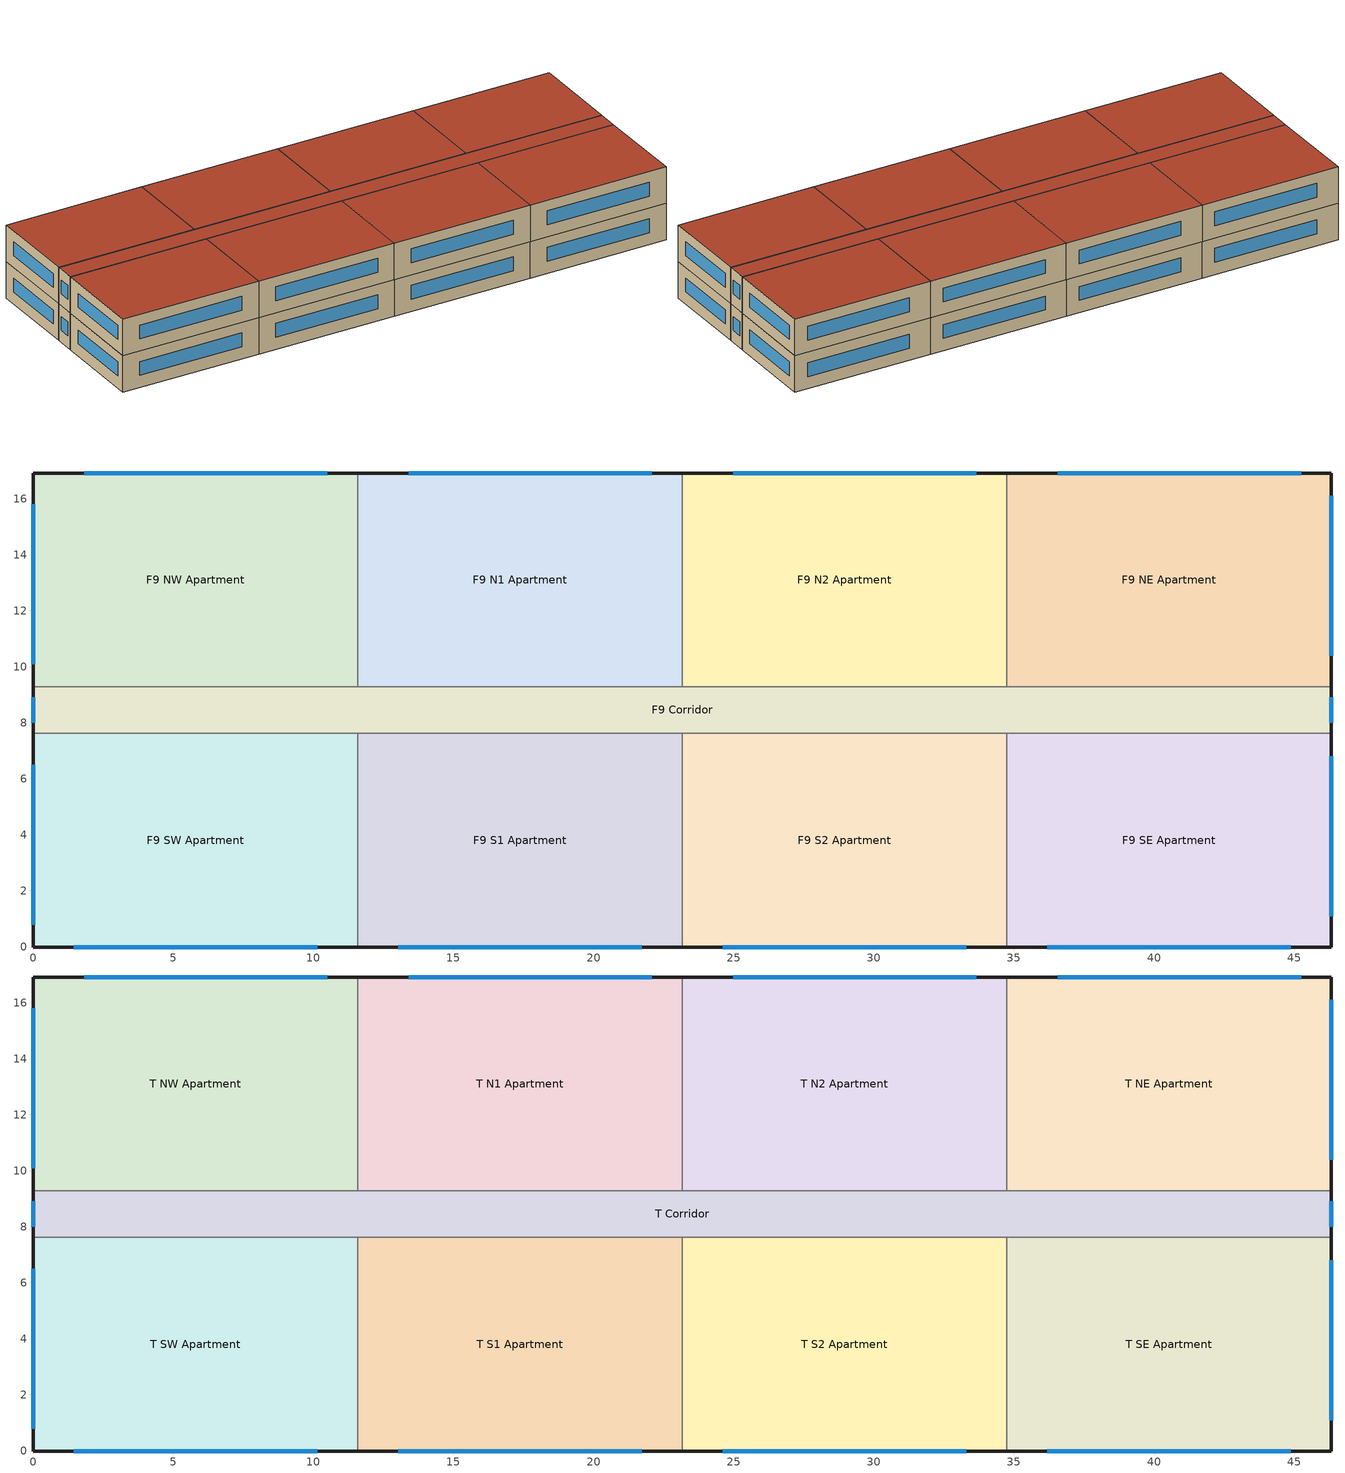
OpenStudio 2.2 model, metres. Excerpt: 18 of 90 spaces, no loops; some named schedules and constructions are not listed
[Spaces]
F9 SE Apartment
 floor to F8 SE Apartment: 46.33,7.62 46.33,0 34.75,0 34.75,7.62 z24.38
 wall outside: 34.75,0 46.33,0 46.33,7.62 z24.38:27.43
 wall to F9 S2 Apartment: 34.75,7.62 34.75,0 z24.38:27.43
 wall to F9 Corridor: 46.33,7.62 34.75,7.62 z24.38:27.43
 window: 36.19,0 44.88,0 / 46.33,1.1 46.33,6.81 z25.4:26.56
F9 N2 Apartment
 floor to F8 N2 Apartment: 34.75,16.92 34.75,9.3 23.16,9.3 23.16,16.92 z24.38
 wall outside: 34.75,16.92 23.16,16.92 z24.38:27.43
 wall to F9 NE Apartment: 34.75,9.3 34.75,16.92 z24.38:27.43
 wall to F9 Corridor: 23.16,9.3 34.75,9.3 z24.38:27.43
 wall to F9 N1 Apartment: 23.16,16.92 23.16,9.3 z24.38:27.43
 window: 33.66,16.92 24.98,16.92 z25.4:26.56
F9 SW Apartment
 floor to F8 SW Apartment: 11.58,7.62 11.58,0 0,0 0,7.62 z24.38
 wall outside: 0,7.62 0,0 11.58,0 z24.38:27.43
 wall to F9 Corridor: 11.58,7.62 0,7.62 z24.38:27.43
 wall to F9 S1 Apartment: 11.58,0 11.58,7.62 z24.38:27.43
 window: 1.45,0 10.13,0 / 0,6.5 0,0.79 z25.4:26.56
F9 Corridor
 floor to F8 Corridor: 46.33,9.3 46.33,7.62 0,7.62 0,9.3 z24.38
 wall outside: 0,9.3 0,7.62 / 46.33,7.62 46.33,9.3 z24.38:27.43
 wall to F9 NE Apartment: 46.33,9.3 34.75,9.3 z24.38:27.43
 wall to F9 NW Apartment: 11.58,9.3 0,9.3 z24.38:27.43
 wall to F9 S1 Apartment: 11.58,7.62 23.16,7.62 z24.38:27.43
 wall to F9 N1 Apartment: 23.16,9.3 11.58,9.3 z24.38:27.43
 wall to F9 S2 Apartment: 23.16,7.62 34.75,7.62 z24.38:27.43
 window: 0,8.91 0,8 / 46.33,8 46.33,8.91 z25.4:26.56
F9 NE Apartment
 floor to F8 NE Apartment: 46.33,16.92 46.33,9.3 34.75,9.3 34.75,16.92 z24.38
 wall outside: 46.33,9.3 46.33,16.92 34.75,16.92 z24.38:27.43
 window: 46.33,10.4 46.33,16.11 / 45.25,16.92 36.56,16.92 z25.4:26.56
F9 S1 Apartment
 floor to F8 S1 Apartment: 23.16,7.62 23.16,0 11.58,0 11.58,7.62 z24.38
 wall outside: 11.58,0 23.16,0 z24.38:27.43
 wall to F9 S2 Apartment: 23.16,0 23.16,7.62 z24.38:27.43
 window: 13.03,0 21.72,0 z25.4:26.56
F9 S2 Apartment
 floor to F8 S2 Apartment: 34.75,7.62 34.75,0 23.16,0 23.16,7.62 z24.38
 wall outside: 23.16,0 34.75,0 z24.38:27.43
 window: 24.61,0 33.3,0 z25.4:26.56
F9 NW Apartment
 floor to F8 NW Apartment: 11.58,16.92 11.58,9.3 0,9.3 0,16.92 z24.38
 wall outside: 11.58,16.92 0,16.92 0,9.3 z24.38:27.43
 wall to F9 N1 Apartment: 11.58,9.3 11.58,16.92 z24.38:27.43
 window: 0,15.8 0,10.08 / 10.5,16.92 1.81,16.92 z25.4:26.56
F9 N1 Apartment
 floor to F8 N1 Apartment: 23.16,16.92 23.16,9.3 11.58,9.3 11.58,16.92 z24.38
 wall outside: 23.16,16.92 11.58,16.92 z24.38:27.43
 window: 22.08,16.92 13.4,16.92 z25.4:26.56
T N1 Apartment
 floor to F9 N1 Apartment: 23.16,16.92 23.16,9.3 11.58,9.3 11.58,16.92 z27.43
 wall outside: 23.16,16.92 11.58,16.92 z27.43:30.48
 wall to T NW Apartment: 11.58,16.92 11.58,9.3 z27.43:30.48
 wall to T Corridor: 11.58,9.3 23.16,9.3 z27.43:30.48
 wall to T N2 Apartment: 23.16,9.3 23.16,16.92 z27.43:30.48
 window: 22.08,16.92 13.4,16.92 z28.45:29.6
 roof outside: 23.16,9.3 23.16,16.92 11.58,16.92 11.58,9.3 z30.48
T N2 Apartment
 floor to F9 N2 Apartment: 34.75,16.92 34.75,9.3 23.16,9.3 23.16,16.92 z27.43
 wall outside: 34.75,16.92 23.16,16.92 z27.43:30.48
 wall to T NE Apartment: 34.75,9.3 34.75,16.92 z27.43:30.48
 wall to T Corridor: 23.16,9.3 34.75,9.3 z27.43:30.48
 window: 33.66,16.92 24.98,16.92 z28.45:29.6
 roof outside: 34.75,9.3 34.75,16.92 23.16,16.92 23.16,9.3 z30.48
T S2 Apartment
 floor to F9 S2 Apartment: 34.75,7.62 34.75,0 23.16,0 23.16,7.62 z27.43
 wall outside: 23.16,0 34.75,0 z27.43:30.48
 wall to T Corridor: 34.75,7.62 23.16,7.62 z27.43:30.48
 wall to T S1 Apartment: 23.16,7.62 23.16,0 z27.43:30.48
 wall to T SE Apartment: 34.75,0 34.75,7.62 z27.43:30.48
 window: 24.61,0 33.3,0 z28.45:29.6
 roof outside: 34.75,0 34.75,7.62 23.16,7.62 23.16,0 z30.48
T SW Apartment
 floor to F9 SW Apartment: 11.58,7.62 11.58,0 0,0 0,7.62 z27.43
 wall outside: 0,7.62 0,0 11.58,0 z27.43:30.48
 wall to T Corridor: 11.58,7.62 0,7.62 z27.43:30.48
 wall to T S1 Apartment: 11.58,0 11.58,7.62 z27.43:30.48
 window: 1.45,0 10.13,0 / 0,6.5 0,0.79 z28.45:29.6
 roof outside: 11.58,0 11.58,7.62 0,7.62 0,0 z30.48
T SE Apartment
 floor to F9 SE Apartment: 46.33,7.62 46.33,0 34.75,0 34.75,7.62 z27.43
 wall outside: 34.75,0 46.33,0 46.33,7.62 z27.43:30.48
 wall to T Corridor: 46.33,7.62 34.75,7.62 z27.43:30.48
 window: 36.19,0 44.88,0 / 46.33,1.1 46.33,6.81 z28.45:29.6
 roof outside: 46.33,0 46.33,7.62 34.75,7.62 34.75,0 z30.48
T S1 Apartment
 floor to F9 S1 Apartment: 23.16,7.62 23.16,0 11.58,0 11.58,7.62 z27.43
 wall outside: 11.58,0 23.16,0 z27.43:30.48
 wall to T Corridor: 23.16,7.62 11.58,7.62 z27.43:30.48
 window: 13.03,0 21.72,0 z28.45:29.6
 roof outside: 23.16,0 23.16,7.62 11.58,7.62 11.58,0 z30.48
T Corridor
 floor to F9 Corridor: 46.33,9.3 46.33,7.62 0,7.62 0,9.3 z27.43
 wall outside: 0,9.3 0,7.62 / 46.33,7.62 46.33,9.3 z27.43:30.48
 wall to T NE Apartment: 46.33,9.3 34.75,9.3 z27.43:30.48
 wall to T NW Apartment: 11.58,9.3 0,9.3 z27.43:30.48
 window: 46.33,8 46.33,8.91 / 0,8.91 0,8 z28.45:29.6
 roof outside: 46.33,7.62 46.33,9.3 0,9.3 0,7.62 z30.48
T NE Apartment
 floor to F9 NE Apartment: 46.33,16.92 46.33,9.3 34.75,9.3 34.75,16.92 z27.43
 wall outside: 46.33,9.3 46.33,16.92 34.75,16.92 z27.43:30.48
 window: 46.33,10.4 46.33,16.11 / 45.25,16.92 36.56,16.92 z28.45:29.6
 roof outside: 46.33,9.3 46.33,16.92 34.75,16.92 34.75,9.3 z30.48
T NW Apartment
 floor to F9 NW Apartment: 11.58,16.92 11.58,9.3 0,9.3 0,16.92 z27.43
 wall outside: 11.58,16.92 0,16.92 0,9.3 z27.43:30.48
 window: 0,15.8 0,10.08 / 10.5,16.92 1.81,16.92 z28.45:29.6
 roof outside: 11.58,9.3 11.58,16.92 0,16.92 0,9.3 z30.48
[Site]
Edmonton Stony Plain_AB_CAN: Latitude {deg}=53.53; Longitude {deg}=-114.1; Time Zone {hr}=-7; Elevation {m}=723; Terrain=City
[Building]
NECB 2011-HighriseApartment-NECB HDD Method-CAN_AB_Edmonton.711230_CWEC.epw created: 2017-07-10 19:26:14 +0000: North Axis {deg}=0; Default Construction Set=NECB 2011 - HighApt - NECB HDD Method at climate 7a; Standards Number of Stories=10; Standards Number of Above Ground Stories=10; Standards Building Type=HighriseApartment
[Site:GroundTemperature:BuildingSurface]
19.527, 19.502, 19.536, 19.598, 20.002, 21.64, 22.225, 22.375, 21.449, 20.121, 19.802, 19.633
[Site:WaterMainsTemperature]
Calculation Method=Correlation; Annual Average Outdoor Air Temperature {C}=2.69167; Maximum Difference In Monthly Average Outdoor Air Temperatures {deltaC}=27.5
[SizingPeriod:DesignDay] Barometric Pressure {Pa}=92936; Wind Direction {deg}=180; Sky Clearness=0; Rain Indicator=0; Snow Indicator=0; Day of Month=21; Daylight Saving Time Indicator=0; Humidity Indicating Type=Wetbulb; Dry-Bulb Temperature Range Modifier Type=DefaultMultipliers
Name | Maximum Dry-Bulb Temperature {C} | Daily Dry-Bulb Temperature Range {deltaC} | Humidity Indicating Conditions at Maximum Dry-Bulb | Wind Speed {m/s} | Month | Day Type | Solar Model Indicator | ASHRAE Taub | ASHRAE Taud
Edmonton Stony Plain Ann Htg 99.6% Condns DB | -32.5 | 0 | -32.5 | 1.9 | 1 | WinterDesignDay | ASHRAEClearSky
Edmonton Stony Plain Ann Clg .4% Condns WB=>MDB | 25.3 | 12 | 19 | 3.8 | 7 | SummerDesignDay | ASHRAETau | 0.353 | 2.369
Edmonton Stony Plain Ann Clg .4% Condns DB=>MWB | 27.5 | 12 | 17.6 | 3.8 | 7 | SummerDesignDay | ASHRAETau | 0.353 | 2.369
[Material:NoMass]
CP02 CARPET PAD: Roughness=VeryRough; Thermal Resistance {m2-K/W}=0.21648; Thermal Absorptance=0.9; Solar Absorptance=0.7; Visible Absorptance=0.8
[Material]
Name | Roughness | Thickness {m} | Conductivity {W/m-K} | Density {kg/m3} | Specific Heat {J/kg-K} | Thermal Absorptance | Solar Absorptance | Visible Absorptance
100mm Normalweight concrete floor | MediumSmooth | 0.1016 | 2.31 | 2322 | 832
G01 13mm gypsum board | Smooth | 0.0127 | 0.16 | 800 | 1090 | 0.9 | 0.7 | 0.5
G05 25mm wood | MediumSmooth | 0.0254 | 0.15 | 608 | 1630 | 0.9 | 0.5 | 0.5
[Construction]
Typical Interior Floor: 100mm Normalweight concrete floor, CP02 CARPET PAD
Typical Interior Wall: G01 13mm gypsum board, G01 13mm gypsum board
Typical Interior Ceiling: CP02 CARPET PAD, 100mm Normalweight concrete floor
Typical Interior Window: Clear 3mm
Typical Interior Door; Typical Interior Partition: G05 25mm wood
Customized Fenestration: cond=0.220 tvis=0.220 tsol=0.232: Customized Fenestration:: cond=0.220 tvis=0.220 tsol=0.232
Customized Fenestration: cond=0.220 tvis=0.441 tsol=0.279: Customized Fenestration:: cond=0.220 tvis=0.441 tsol=0.279
Customized Fenestration: cond=0.220 tvis=0.294 tsol=0.332: Customized Fenestration:: cond=0.220 tvis=0.294 tsol=0.332
Customized Fenestration: cond=0.220 tvis=0.898 tsol=0.837: Customized Fenestration:: cond=0.220 tvis=0.898 tsol=0.837
[DefaultConstructionSet]
NECB 2011 - HighApt - NECB HDD Method at climate 7a: Default Exterior Surface Constructions=NECB 2011 - HighApt - NECB HDD Method at climate 7a; Default Interior Surface Constructions=Default Surface Constructions 2; Default Ground Contact Surface Constructions=NECB 2011 - HighApt - NECB HDD Method at climate 7a 1; Default Exterior SubSurface Constructions=NECB 2011 - HighApt - NECB HDD Method at climate 7a; Default Interior SubSurface Constructions=Default Sub Surface Constructions 2; Interior Partition Construction=Typical Interior Partition
[DefaultSurfaceConstructions]
Name | Floor Construction | Wall Construction | Roof Ceiling Construction
Default Surface Constructions 2 | Typical Interior Floor | Typical Interior Wall | Typical Interior Ceiling
NECB 2011 - HighApt - NECB HDD Method at climate 7a | Customized opaque construction {25c85251-027f-4c4b-98d0-4d19ed811743} to conductance of 0.162 | Customized opaque construction {98fcf8a0-a023-402f-bc29-6b7dec0f4dfb} to conductance of 0.21 | Customized opaque construction {1528f22e-4cac-46f9-995e-7918e04bde54} to conductance of 0.162
NECB 2011 - HighApt - NECB HDD Method at climate 7a 1 | Customized opaque construction {a22f54b7-8d13-4159-bda5-802b874b8101} to conductance of 0.757 | Customized opaque construction {a22f54b7-8d13-4159-bda5-802b874b8101} to conductance of 0.284 | Customized opaque construction {a22f54b7-8d13-4159-bda5-802b874b8101} to conductance of 0.284
[DefaultSubSurfaceConstructions]
Name | Fixed Window Construction | Operable Window Construction | Door Construction | Glass Door Construction | Overhead Door Construction | Skylight Construction | Tubular Daylight Dome Construction | Tubular Daylight Diffuser Construction
Default Sub Surface Constructions 2 | Typical Interior Window | Typical Interior Window | Typical Interior Door
NECB 2011 - HighApt - NECB HDD Method at climate 7a | Customized Fenestration: cond=0.220 tvis=0.220 tsol=0.232 | Customized Fenestration: cond=0.220 tvis=0.220 tsol=0.232 | Customized opaque construction {4e6353cc-8e0a-4ae5-9cff-51b01faeae3c} to conductance of 2.2 | Customized Fenestration: cond=0.220 tvis=0.441 tsol=0.279 | Customized opaque construction {21e9142a-7cf5-465e-b68c-4949bd669524} to conductance of 2.2 | Customized Fenestration: cond=0.220 tvis=0.294 tsol=0.332 | Customized Fenestration: cond=0.220 tvis=0.898 tsol=0.837 | Customized Fenestration: cond=0.220 tvis=0.898 tsol=0.837
[WindowMaterial:Glazing]
Clear 3mm: Optical Data Type=SpectralAverage; Thickness {m}=0.003; Solar Transmittance at Normal Incidence=0.837; Front Side Solar Reflectance at Normal Incidence=0.075; Back Side Solar Reflectance at Normal Incidence=0.075; Visible Transmittance at Normal Incidence=0.898; Front Side Visible Reflectance at Normal Incidence=0.081; Back Side Visible Reflectance at Normal Incidence=0.081; Infrared Transmittance at Normal Incidence=0; Front Side Infrared Hemispherical Emissivity=0.84; Back Side Infrared Hemispherical Emissivity=0.84; Conductivity {W/m-K}=0.9; Dirt Correction Factor for Solar and Visible Transmittance=1; Solar Diffusing=No
[WindowMaterial:SimpleGlazingSystem] U-Factor {W/m2-K}=2.2; Solar Heat Gain Coefficient=0.6; Visible Transmittance=0.21
Customized Fenestration:: cond=0.220 tvis=0.220 tsol=0.232; Customized Fenestration:: cond=0.220 tvis=0.441 tsol=0.279; Customized Fenestration:: cond=0.220 tvis=0.294 tsol=0.332; Customized Fenestration:: cond=0.220 tvis=0.898 tsol=0.837
[Space] Part of Total Floor Area=Yes
Name | Space Type | Building Story | Thermal Zone
F9 SE Apartment | Space Function Dwelling Unit(s) | Building Story 9 | Sp-F9 SE Apartment Sys-1 Flr-10 Sch-G HPlcmt-south ZN
F9 S1 Apartment | Space Function Dwelling Unit(s) | Building Story 9 | Sp-F9 S1 Apartment Sys-1 Flr-10 Sch-G HPlcmt-south ZN
F9 NW Apartment | Space Function Dwelling Unit(s) | Building Story 9 | Sp-F9 NW Apartment Sys-1 Flr-10 Sch-G HPlcmt-north ZN
T S2 Apartment | Space Function Dwelling Unit(s) | Building Story 10 | Sp-T S2 Apartment Sys-1 Flr-4 Sch-G HPlcmt-south ZN
T N1 Apartment | Space Function Dwelling Unit(s) | Building Story 10 | Sp-T N1 Apartment Sys-1 Flr-4 Sch-G HPlcmt-north ZN
F9 NE Apartment | Space Function Dwelling Unit(s) | Building Story 9 | Sp-F9 NE Apartment Sys-1 Flr-10 Sch-G HPlcmt-north ZN
T N2 Apartment | Space Function Dwelling Unit(s) | Building Story 10 | Sp-T N2 Apartment Sys-1 Flr-4 Sch-G HPlcmt-north ZN
F9 N2 Apartment | Space Function Dwelling Unit(s) | Building Story 9 | Sp-F9 N2 Apartment Sys-1 Flr-10 Sch-G HPlcmt-north ZN
F9 S2 Apartment | Space Function Dwelling Unit(s) | Building Story 9 | Sp-F9 S2 Apartment Sys-1 Flr-10 Sch-G HPlcmt-south ZN
T SW Apartment | Space Function Dwelling Unit(s) | Building Story 10 | Sp-T SW Apartment Sys-1 Flr-4 Sch-G HPlcmt-south ZN
T S1 Apartment | Space Function Dwelling Unit(s) | Building Story 10 | Sp-T S1 Apartment Sys-1 Flr-4 Sch-G HPlcmt-south ZN
F9 N1 Apartment | Space Function Dwelling Unit(s) | Building Story 9 | Sp-F9 N1 Apartment Sys-1 Flr-10 Sch-G HPlcmt-north ZN
T SE Apartment | Space Function Dwelling Unit(s) | Building Story 10 | Sp-T SE Apartment Sys-1 Flr-4 Sch-G HPlcmt-south ZN
T NW Apartment | Space Function Dwelling Unit(s) | Building Story 10 | Sp-T NW Apartment Sys-1 Flr-4 Sch-G HPlcmt-north ZN
F9 SW Apartment | Space Function Dwelling Unit(s) | Building Story 9 | Sp-F9 SW Apartment Sys-1 Flr-10 Sch-G HPlcmt-south ZN
F9 Corridor | Space Function Corr. < 2.4m wide-sch-G | Building Story 9 | Sp-F9 Corridor Sys-1 Flr-10 Sch-G HPlcmt-east ZN
T NE Apartment | Space Function Dwelling Unit(s) | Building Story 10 | Sp-T NE Apartment Sys-1 Flr-4 Sch-G HPlcmt-north ZN
T Corridor | Space Function Corr. < 2.4m wide-sch-G | Building Story 10 | Sp-T Corridor Sys-1 Flr-4 Sch-G HPlcmt-east ZN
[BuildingStory]
Name | Nominal Z Coordinate {m}
Building Story 9 | 24.3828
Building Story 10 | 27.4307
[SpaceType] Standards Building Type=Space Function
Name | Default Schedule Set | Design Specification Outdoor Air Object | Standards Space Type
Space Function Corr. < 2.4m wide-sch-G | Space Function Corr. < 2.4m wide-sch-G Schedule Set | Space Function Corr. < 2.4m wide-sch-G Ventilation | Corr. < 2.4m wide-sch-G
Space Function Dwelling Unit(s) | Space Function Dwelling Unit(s) Schedule Set | Space Function Dwelling Unit(s) Ventilation | Dwelling Unit(s)
[DesignSpecification:OutdoorAir]
Space Function Dwelling Unit(s) Ventilation: Outdoor Air Method=Sum; Outdoor Air Flow per Floor Area {m3/s-m2}=0.00034544
[DefaultScheduleSet]
Space Function Dwelling Unit(s) Schedule Set: Number of People Schedule=NECB-G-Occupancy; People Activity Level Schedule=NECB-Activity; Lighting Schedule=NECB-G-Lighting; Electric Equipment Schedule=NECB-G-Electric-Equipment; Infiltration Schedule=Always On
[ThermostatSetpoint:DualSetpoint] Heating Setpoint Temperature Schedule=NECB-G-Thermostat Setpoint-Heating; Cooling Setpoint Temperature Schedule=NECB-G-Thermostat Setpoint-Cooling
Space Function Dwelling Unit(s) Thermostat 104; Space Function Dwelling Unit(s) Thermostat 105; Space Function Dwelling Unit(s) Thermostat 106; Space Function Dwelling Unit(s) Thermostat 107; Space Function Corr. < 2.4m wide-sch-G Thermostat 14; Space Function Dwelling Unit(s) Thermostat 108; Space Function Dwelling Unit(s) Thermostat 109; Space Function Dwelling Unit(s) Thermostat 110; Space Function Dwelling Unit(s) Thermostat 111; Space Function Dwelling Unit(s) Thermostat 151; Space Function Dwelling Unit(s) Thermostat 152; Space Function Dwelling Unit(s) Thermostat 153; Space Function Dwelling Unit(s) Thermostat 154; Space Function Corr. < 2.4m wide-sch-G Thermostat 20; Space Function Dwelling Unit(s) Thermostat 155; Space Function Dwelling Unit(s) Thermostat 156; Space Function Dwelling Unit(s) Thermostat 157; Space Function Dwelling Unit(s) Thermostat 158
[SpaceInfiltration:DesignFlowRate] Schedule=Always On Discrete; Design Flow Rate Calculation Method=Flow/ExteriorArea; Flow per Exterior Surface Area {m3/s-m2}=0.00025; Constant Term Coefficient=0; Temperature Term Coefficient=0; Velocity Term Coefficient=0.224; Velocity Squared Term Coefficient=0
Name | Space or SpaceType
F9 Corridor Infiltration | F9 Corridor
F9 N1 Apartment Infiltration | F9 N1 Apartment
F9 N2 Apartment Infiltration | F9 N2 Apartment
F9 NE Apartment Infiltration | F9 NE Apartment
F9 NW Apartment Infiltration | F9 NW Apartment
F9 S1 Apartment Infiltration | F9 S1 Apartment
F9 S2 Apartment Infiltration | F9 S2 Apartment
F9 SE Apartment Infiltration | F9 SE Apartment
F9 SW Apartment Infiltration | F9 SW Apartment
T Corridor Infiltration | T Corridor
T N1 Apartment Infiltration | T N1 Apartment
T N2 Apartment Infiltration | T N2 Apartment
T NE Apartment Infiltration | T NE Apartment
T NW Apartment Infiltration | T NW Apartment
T S1 Apartment Infiltration | T S1 Apartment
T S2 Apartment Infiltration | T S2 Apartment
T SE Apartment Infiltration | T SE Apartment
T SW Apartment Infiltration | T SW Apartment
[ThermalZone] Use Ideal Air Loads=No
Name | Thermostat
Sp-T N1 Apartment Sys-1 Flr-4 Sch-G HPlcmt-north ZN | Space Function Dwelling Unit(s) Thermostat 104
Sp-T NW Apartment Sys-1 Flr-4 Sch-G HPlcmt-north ZN | Space Function Dwelling Unit(s) Thermostat 105
Sp-T N2 Apartment Sys-1 Flr-4 Sch-G HPlcmt-north ZN | Space Function Dwelling Unit(s) Thermostat 106
Sp-T NE Apartment Sys-1 Flr-4 Sch-G HPlcmt-north ZN | Space Function Dwelling Unit(s) Thermostat 107
Sp-T Corridor Sys-1 Flr-4 Sch-G HPlcmt-east ZN | Space Function Corr. < 2.4m wide-sch-G Thermostat 14
Sp-T S1 Apartment Sys-1 Flr-4 Sch-G HPlcmt-south ZN | Space Function Dwelling Unit(s) Thermostat 108
Sp-T S2 Apartment Sys-1 Flr-4 Sch-G HPlcmt-south ZN | Space Function Dwelling Unit(s) Thermostat 109
Sp-T SW Apartment Sys-1 Flr-4 Sch-G HPlcmt-south ZN | Space Function Dwelling Unit(s) Thermostat 110
Sp-T SE Apartment Sys-1 Flr-4 Sch-G HPlcmt-south ZN | Space Function Dwelling Unit(s) Thermostat 111
Sp-F9 NE Apartment Sys-1 Flr-10 Sch-G HPlcmt-north ZN | Space Function Dwelling Unit(s) Thermostat 151
Sp-F9 NW Apartment Sys-1 Flr-10 Sch-G HPlcmt-north ZN | Space Function Dwelling Unit(s) Thermostat 152
Sp-F9 N2 Apartment Sys-1 Flr-10 Sch-G HPlcmt-north ZN | Space Function Dwelling Unit(s) Thermostat 153
Sp-F9 N1 Apartment Sys-1 Flr-10 Sch-G HPlcmt-north ZN | Space Function Dwelling Unit(s) Thermostat 154
Sp-F9 Corridor Sys-1 Flr-10 Sch-G HPlcmt-east ZN | Space Function Corr. < 2.4m wide-sch-G Thermostat 20
Sp-F9 S2 Apartment Sys-1 Flr-10 Sch-G HPlcmt-south ZN | Space Function Dwelling Unit(s) Thermostat 155
Sp-F9 SE Apartment Sys-1 Flr-10 Sch-G HPlcmt-south ZN | Space Function Dwelling Unit(s) Thermostat 156
Sp-F9 S1 Apartment Sys-1 Flr-10 Sch-G HPlcmt-south ZN | Space Function Dwelling Unit(s) Thermostat 157
Sp-F9 SW Apartment Sys-1 Flr-10 Sch-G HPlcmt-south ZN | Space Function Dwelling Unit(s) Thermostat 158
